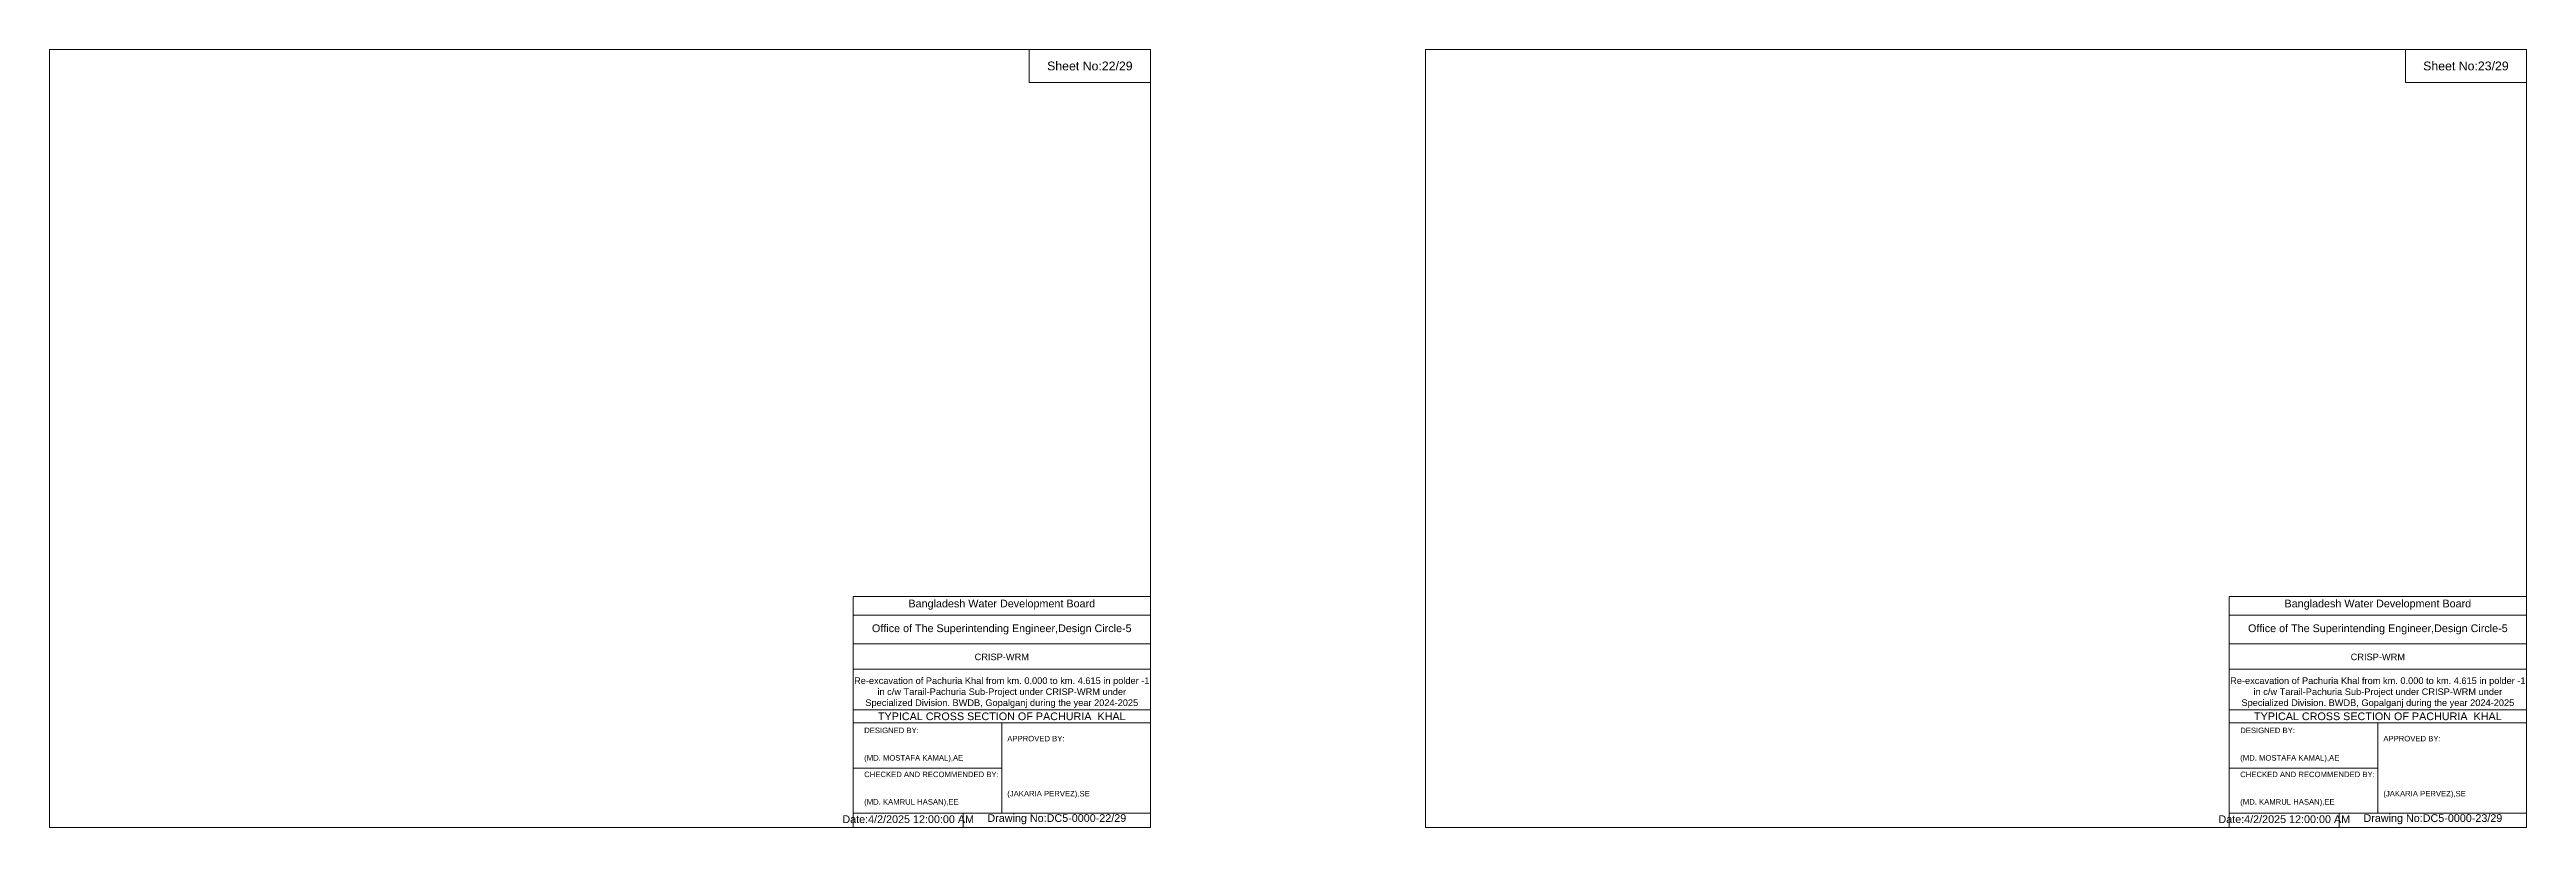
# Model space of a CAD drawing. Header units: inches. Extents: x 91000 to 388000, y -5656 to 0.
# Drawn here: x 310000 to 328000, y -5656 to 0 of the extents above; entities that cross this region are included whole.
import ezdxf

# ---------------------------------------------------------------- set-up
doc = ezdxf.new("R2010")
doc.units = ezdxf.units.IN
doc.header["$LTSCALE"] = 7
doc.header["$MEASUREMENT"] = 0
doc.layers.add('Long Section Labels', color=7, linetype='Continuous', lineweight=9)
doc.styles.get("Standard").update_dxf_attribs({"font": 'arial.ttf'})

msp = doc.modelspace()

# ---------------------------------------------------------------- linework, layer by layer
at = {"layer": 'Long Section Labels'}
for points in [[(310000, 0), (318000, 0), (318000, -5656), (310000, -5656)], [(317120, 0), (318000, 0), (318000, -240), (317120, -240)], [(320000, 0), (328000, 0), (328000, -5656), (320000, -5656)], [(327120, 0), (328000, 0), (328000, -240), (327120, -240)]]:
    msp.add_lwpolyline(points, close=True, dxfattribs=at)
for points in [[(315840, -5656), (315840, -3976), (318000, -3976)], [(315840, -4112), (318000, -4112)], [(325840, -5656), (325840, -3976), (328000, -3976)], [(325840, -4112), (328000, -4112)], [(315840, -4320), (318000, -4320)], [(325840, -4320), (328000, -4320)], [(315840, -4504), (318000, -4504)], [(325840, -4504), (328000, -4504)], [(315840, -4800), (318000, -4800)], [(325840, -4800), (328000, -4800)], [(315840, -4896), (318000, -4896)], [(316920, -4896), (316920, -5552)], [(325840, -4896), (328000, -4896)], [(326920, -4896), (326920, -5552)], [(315840, -5224), (316920, -5224)], [(325840, -5224), (326920, -5224)], [(315840, -5552), (318000, -5552)], [(316640, -5552), (316640, -5656)], [(325840, -5552), (328000, -5552)], [(326640, -5552), (326640, -5656)]]:
    msp.add_lwpolyline(points, dxfattribs=at)

# ---------------------------------------------------------------- texts
at = {"layer": 'Long Section Labels', "attachment_point": 5}
for s, insert, char_height in [('Sheet No:22/29', (317560, -120), 64), ('Sheet No:23/29', (327560, -120), 64), ('Bangladesh Water Development Board', (316920, -4036), 56), ('Bangladesh Water Development Board', (326920, -4036), 56), ('Office of The Superintending Engineer,Design Circle-5', (316920, -4216), 56), ('Office of The Superintending Engineer,Design Circle-5', (326920, -4216), 56)]:
    msp.add_mtext(s, dxfattribs=dict(at, insert=insert, char_height=char_height))
at = {"layer": 'Long Section Labels'}
for s, insert, char_height, width, attachment_point in [('CRISP-WRM', (316920, -4416), 48, 2240, 5), ('CRISP-WRM', (326920, -4416), 48, 2240, 5), ('Re-excavation of Pachuria Khal from km. 0.000 to km. 4.615 in polder -1  in c/w Tarail-Pachuria Sub-Project under CRISP-WRM under Specialized Division. BWDB, Gopalganj during the year 2024-2025', (316920, -4676), 48, 2160, 5), ('Re-excavation of Pachuria Khal from km. 0.000 to km. 4.615 in polder -1  in c/w Tarail-Pachuria Sub-Project under CRISP-WRM under Specialized Division. BWDB, Gopalganj during the year 2024-2025', (326920, -4676), 48, 2160, 5), ('TYPICAL CROSS SECTION OF PACHURIA  KHAL', (316920, -4848), 56, 2240, 5), ('TYPICAL CROSS SECTION OF PACHURIA  KHAL', (326920, -4848), 56, 2240, 5), ('DESIGNED BY:^J^J^J(MD. MOSTAFA KAMAL),AE', (315920, -5056), 40, 1120, 4), ('APPROVED BY:^J^J^J^J^J^J(JAKARIA PERVEZ),SE', (316960, -5216), 40, 1120, 4), ('DESIGNED BY:^J^J^J(MD. MOSTAFA KAMAL),AE', (325920, -5056), 40, 1120, 4), ('APPROVED BY:^J^J^J^J^J^J(JAKARIA PERVEZ),SE', (326960, -5216), 40, 1120, 4), ('CHECKED AND RECOMMENDED BY:^J^J^J(MD. KAMRUL HASAN),EE', (315920, -5376), 40, 1120, 4), ('CHECKED AND RECOMMENDED BY:^J^J^J(MD. KAMRUL HASAN),EE', (325920, -5376), 40, 1120, 4), ('Date:4/2/2025 12:00:00 AM', (316240, -5596), 56, 1120, 5), ('Drawing No:DC5-0000-22/29', (317320, -5596), 56, 1760, 5), ('Date:4/2/2025 12:00:00 AM', (326240, -5596), 56, 1120, 5), ('Drawing No:DC5-0000-23/29', (327320, -5596), 56, 1760, 5)]:
    msp.add_mtext(s, dxfattribs=dict(at, insert=insert, char_height=char_height, width=width, attachment_point=attachment_point))

doc.saveas('drawing.dxf')
